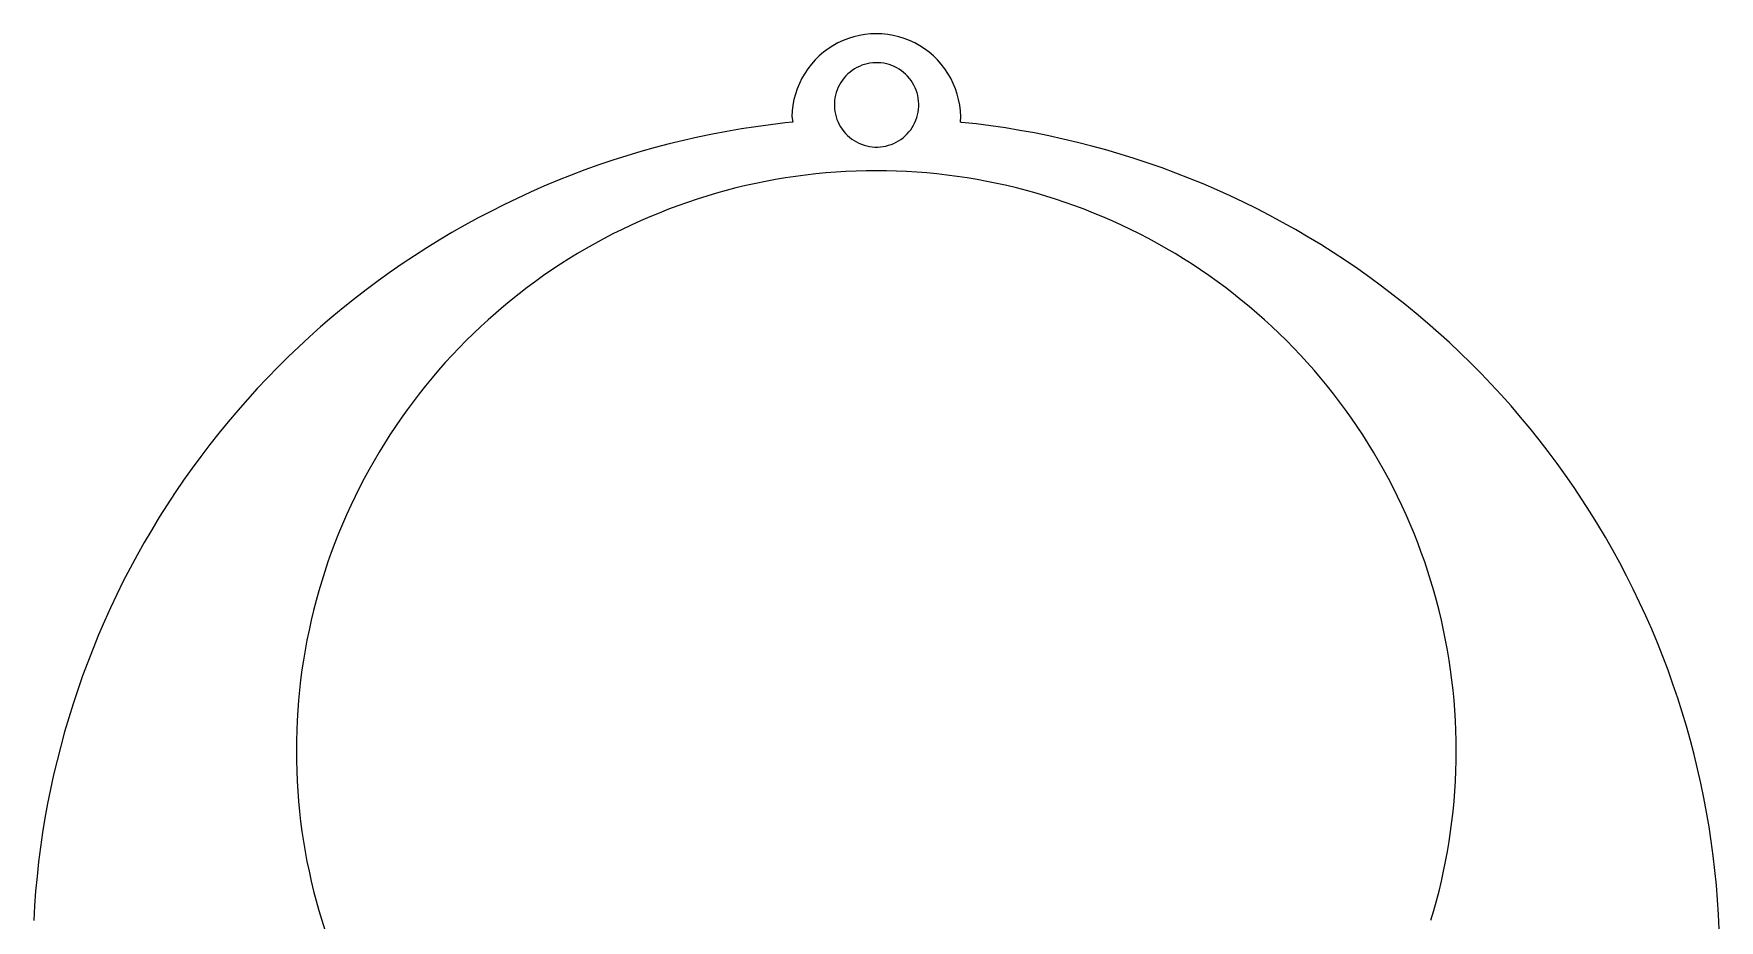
# Model space of a CAD drawing. Extents: x -25.4 to 25.4, y -26.7 to 26.7.
# Drawn here: x -25.4 to 25.4, y 0 to 26.7 of the extents above; entities that cross this region are included whole.
import ezdxf

# ---------------------------------------------------------------- set-up
doc = ezdxf.new("R2010")
doc.units = 0
doc.header["$MEASUREMENT"] = 0
doc.layers.get('0').update_dxf_attribs({"linetype": 'CONTINUOUS'})

msp = doc.modelspace()

# ---------------------------------------------------------------- linework, layer by layer
for p, q in [((-1.156, 26.391), (-1.306, 26.308)), ((-1.001, 26.464), (-1.156, 26.391)), ((-0.841, 26.526), (-1.001, 26.464)), ((-0.678, 26.578), (-0.841, 26.526)), ((-0.511, 26.618), (-0.678, 26.578)), ((-0.342, 26.646), (-0.511, 26.618)), ((-0.171, 26.664), (-0.342, 26.646)), ((0, 26.67), (-0.171, 26.664)), ((0.171, 26.664), (0, 26.67)), ((0.342, 26.646), (0.171, 26.664)), ((0.511, 26.618), (0.342, 26.646)), ((0.678, 26.577), (0.511, 26.618)), ((0.841, 26.526), (0.678, 26.577)), ((1.001, 26.464), (0.841, 26.526)), ((1.156, 26.391), (1.001, 26.464)), ((1.306, 26.308), (1.156, 26.391)), ((-1.718, 26.001), (-1.84, 25.88)), ((-1.588, 26.112), (-1.718, 26.001)), ((-1.45, 26.215), (-1.588, 26.112)), ((-1.306, 26.308), (-1.45, 26.215)), ((1.45, 26.215), (1.306, 26.308)), ((1.588, 26.112), (1.45, 26.215)), ((1.718, 26.001), (1.588, 26.112)), ((1.84, 25.88), (1.718, 26.001)), ((-2.155, 25.474), (-2.241, 25.326)), ((-2.059, 25.617), (-2.155, 25.474)), ((-1.954, 25.752), (-2.059, 25.617)), ((-1.84, 25.88), (-1.954, 25.752)), ((-0.913, 25.401), (-0.968, 25.339)), ((-0.854, 25.459), (-0.913, 25.401)), ((-0.791, 25.514), (-0.854, 25.459)), ((-0.724, 25.564), (-0.791, 25.514)), ((-0.655, 25.61), (-0.724, 25.564)), ((-0.583, 25.651), (-0.655, 25.61)), ((-0.508, 25.687), (-0.583, 25.651)), ((-0.431, 25.718), (-0.508, 25.687)), ((-0.352, 25.744), (-0.431, 25.718)), ((-0.272, 25.765), (-0.352, 25.744)), ((-0.19, 25.781), (-0.272, 25.765)), ((-0.108, 25.791), (-0.19, 25.781)), ((-0.025, 25.796), (-0.108, 25.791)), ((0.058, 25.795), (-0.025, 25.796)), ((0.141, 25.789), (0.058, 25.795)), ((0.224, 25.778), (0.141, 25.789)), ((0.305, 25.761), (0.224, 25.778)), ((0.385, 25.739), (0.305, 25.761)), ((0.464, 25.712), (0.385, 25.739)), ((0.54, 25.68), (0.464, 25.712)), ((0.615, 25.642), (0.54, 25.68)), ((0.686, 25.6), (0.615, 25.642)), ((0.755, 25.554), (0.686, 25.6)), ((0.821, 25.502), (0.755, 25.554)), ((0.883, 25.447), (0.821, 25.502)), ((0.941, 25.388), (0.883, 25.447)), ((0.995, 25.325), (0.941, 25.388)), ((1.954, 25.752), (1.84, 25.88)), ((2.059, 25.617), (1.954, 25.752)), ((2.155, 25.474), (2.059, 25.617)), ((2.241, 25.326), (2.155, 25.474)), ((-2.381, 25.013), (-2.435, 24.851)), ((-2.316, 25.172), (-2.381, 25.013)), ((-2.241, 25.326), (-2.316, 25.172)), ((-1.205, 24.904), (-1.227, 24.823)), ((-1.177, 24.982), (-1.205, 24.904)), ((-1.145, 25.059), (-1.177, 24.982)), ((-1.108, 25.133), (-1.145, 25.059)), ((-1.066, 25.205), (-1.108, 25.133)), ((-1.019, 25.273), (-1.066, 25.205)), ((-0.968, 25.339), (-1.019, 25.273)), ((1.045, 25.259), (0.995, 25.325)), ((1.091, 25.19), (1.045, 25.259)), ((1.132, 25.117), (1.091, 25.19)), ((1.168, 25.042), (1.132, 25.117)), ((1.2, 24.965), (1.168, 25.042)), ((1.226, 24.887), (1.2, 24.965)), ((1.247, 24.806), (1.226, 24.887)), ((2.316, 25.172), (2.241, 25.326)), ((2.381, 25.013), (2.316, 25.172)), ((2.436, 24.851), (2.381, 25.013)), ((-2.51, 24.516), (-2.531, 24.346)), ((-2.479, 24.685), (-2.51, 24.516)), ((-2.435, 24.851), (-2.479, 24.685)), ((-1.261, 24.577), (-1.262, 24.494)), ((-1.262, 24.494), (-1.257, 24.411)), ((-1.255, 24.66), (-1.261, 24.577)), ((-1.257, 24.411), (-1.246, 24.328)), ((-1.244, 24.742), (-1.255, 24.66)), ((-1.227, 24.823), (-1.244, 24.742)), ((1.262, 24.725), (1.247, 24.806)), ((1.26, 24.311), (1.271, 24.393)), ((1.273, 24.642), (1.262, 24.725)), ((1.271, 24.393), (1.277, 24.476)), ((1.278, 24.559), (1.273, 24.642)), ((1.277, 24.476), (1.278, 24.559)), ((2.479, 24.685), (2.436, 24.851)), ((2.51, 24.516), (2.479, 24.685)), ((2.531, 24.346), (2.51, 24.516)), ((-3.624, 23.87), (-4.062, 23.803)), ((-3.185, 23.93), (-3.624, 23.87)), ((-2.744, 23.982), (-3.185, 23.93)), ((-2.515, 24.004), (-2.744, 23.982)), ((-2.531, 24.346), (-2.54, 24.175)), ((-2.54, 24.175), (-2.515, 24.004)), ((-1.246, 24.328), (-1.231, 24.247)), ((-1.231, 24.247), (-1.21, 24.166)), ((-1.21, 24.166), (-1.184, 24.087)), ((-1.184, 24.087), (-1.152, 24.01)), ((-1.152, 24.01), (-1.116, 23.936)), ((-1.116, 23.936), (-1.075, 23.863)), ((-1.075, 23.863), (-1.029, 23.794)), ((1.082, 23.848), (1.124, 23.92)), ((1.124, 23.92), (1.161, 23.994)), ((1.161, 23.994), (1.193, 24.071)), ((1.193, 24.071), (1.221, 24.149)), ((1.221, 24.149), (1.243, 24.229)), ((1.243, 24.229), (1.26, 24.311)), ((2.54, 24.175), (2.531, 24.346)), ((2.531, 24.003), (2.54, 24.175)), ((2.566, 24), (2.531, 24.003)), ((3.006, 23.952), (2.566, 24)), ((3.446, 23.895), (3.006, 23.952)), ((3.885, 23.831), (3.446, 23.895)), ((-6.232, 23.354), (-6.661, 23.241)), ((-5.801, 23.459), (-6.232, 23.354)), ((-5.369, 23.556), (-5.801, 23.459)), ((-4.935, 23.646), (-5.369, 23.556)), ((-4.499, 23.729), (-4.935, 23.646)), ((-4.062, 23.803), (-4.499, 23.729)), ((-1.029, 23.794), (-0.979, 23.728)), ((-0.979, 23.728), (-0.925, 23.665)), ((-0.925, 23.665), (-0.867, 23.606)), ((-0.867, 23.606), (-0.805, 23.55)), ((-0.805, 23.55), (-0.739, 23.499)), ((-0.739, 23.499), (-0.67, 23.453)), ((-0.67, 23.453), (-0.598, 23.411)), ((-0.598, 23.411), (-0.524, 23.373)), ((-0.524, 23.373), (-0.448, 23.341)), ((0.447, 23.335), (0.524, 23.366)), ((0.524, 23.366), (0.599, 23.402)), ((0.599, 23.402), (0.671, 23.443)), ((0.671, 23.443), (0.741, 23.489)), ((0.741, 23.489), (0.807, 23.539)), ((0.807, 23.539), (0.87, 23.593)), ((0.87, 23.593), (0.929, 23.652)), ((0.929, 23.652), (0.984, 23.714)), ((0.984, 23.714), (1.035, 23.779)), ((1.035, 23.779), (1.082, 23.848)), ((4.322, 23.76), (3.885, 23.831)), ((4.758, 23.681), (4.322, 23.76)), ((5.193, 23.594), (4.758, 23.681)), ((5.626, 23.499), (5.193, 23.594)), ((6.058, 23.397), (5.626, 23.499)), ((6.487, 23.288), (6.058, 23.397)), ((-7.934, 22.859), (-8.354, 22.717)), ((-7.512, 22.994), (-7.934, 22.859)), ((-7.088, 23.121), (-7.512, 22.994)), ((-6.661, 23.241), (-7.088, 23.121)), ((-0.448, 23.341), (-0.369, 23.314)), ((-0.369, 23.314), (-0.289, 23.292)), ((-0.289, 23.292), (-0.208, 23.275)), ((-0.208, 23.275), (-0.125, 23.263)), ((-0.125, 23.263), (-0.042, 23.257)), ((-0.042, 23.257), (0.041, 23.257)), ((0.041, 23.257), (0.124, 23.262)), ((0.124, 23.262), (0.206, 23.272)), ((0.206, 23.272), (0.288, 23.288)), ((0.288, 23.288), (0.368, 23.309)), ((0.368, 23.309), (0.447, 23.335)), ((6.915, 23.171), (6.487, 23.288)), ((7.34, 23.046), (6.915, 23.171)), ((7.763, 22.915), (7.34, 23.046)), ((8.184, 22.776), (7.763, 22.915)), ((-9.186, 22.411), (-9.598, 22.247)), ((-8.772, 22.568), (-9.186, 22.411)), ((-8.354, 22.717), (-8.772, 22.568)), ((-2.43, 22.373), (-2.732, 22.328)), ((-2.128, 22.413), (-2.43, 22.373)), ((-1.825, 22.447), (-2.128, 22.413)), ((-1.522, 22.476), (-1.825, 22.447)), ((-1.218, 22.5), (-1.522, 22.476)), ((-0.914, 22.519), (-1.218, 22.5)), ((-0.609, 22.532), (-0.914, 22.519)), ((-0.305, 22.54), (-0.609, 22.532)), ((0, 22.543), (-0.305, 22.54)), ((0.305, 22.54), (0, 22.543)), ((0.609, 22.532), (0.305, 22.54)), ((0.914, 22.519), (0.609, 22.532)), ((1.218, 22.5), (0.914, 22.519)), ((1.522, 22.476), (1.218, 22.5)), ((1.825, 22.447), (1.522, 22.476)), ((2.128, 22.413), (1.825, 22.447)), ((2.43, 22.373), (2.128, 22.413)), ((2.732, 22.328), (2.43, 22.373)), ((8.603, 22.629), (8.184, 22.776)), ((9.019, 22.475), (8.603, 22.629)), ((9.432, 22.314), (9.019, 22.475)), ((-10.413, 21.898), (-10.816, 21.712)), ((-10.007, 22.076), (-10.413, 21.898)), ((-9.598, 22.247), (-10.007, 22.076)), ((-4.813, 21.866), (-5.106, 21.78)), ((-4.52, 21.948), (-4.813, 21.866)), ((-4.225, 22.024), (-4.52, 21.948)), ((-3.928, 22.095), (-4.225, 22.024)), ((-3.631, 22.161), (-3.928, 22.095)), ((-3.332, 22.222), (-3.631, 22.161)), ((-3.032, 22.277), (-3.332, 22.222)), ((-2.732, 22.328), (-3.032, 22.277)), ((3.032, 22.277), (2.732, 22.328)), ((3.332, 22.222), (3.032, 22.277)), ((3.631, 22.161), (3.332, 22.222)), ((3.928, 22.095), (3.631, 22.161)), ((4.225, 22.024), (3.928, 22.095)), ((4.52, 21.948), (4.225, 22.024)), ((4.813, 21.866), (4.52, 21.948)), ((5.106, 21.78), (4.813, 21.866)), ((9.842, 22.146), (9.432, 22.314)), ((10.249, 21.971), (9.842, 22.146)), ((10.653, 21.788), (10.249, 21.971)), ((-11.611, 21.321), (-12.004, 21.115)), ((-11.215, 21.52), (-11.611, 21.321)), ((-10.816, 21.712), (-11.215, 21.52)), ((-6.258, 21.383), (-6.542, 21.271)), ((-5.973, 21.49), (-6.258, 21.383)), ((-5.685, 21.591), (-5.973, 21.49)), ((-5.396, 21.688), (-5.685, 21.591)), ((-5.106, 21.78), (-5.396, 21.688)), ((5.396, 21.688), (5.106, 21.78)), ((5.685, 21.591), (5.396, 21.688)), ((5.973, 21.49), (5.685, 21.591)), ((6.258, 21.383), (5.973, 21.49)), ((6.542, 21.271), (6.258, 21.383)), ((11.054, 21.599), (10.653, 21.788)), ((11.451, 21.402), (11.054, 21.599)), ((11.845, 21.199), (11.451, 21.402)), ((-12.393, 20.902), (-12.778, 20.682)), ((-12.004, 21.115), (-12.393, 20.902)), ((-7.38, 20.907), (-7.655, 20.775)), ((-7.103, 21.033), (-7.38, 20.907)), ((-6.823, 21.155), (-7.103, 21.033)), ((-6.542, 21.271), (-6.823, 21.155)), ((6.823, 21.155), (6.542, 21.271)), ((7.103, 21.033), (6.823, 21.155)), ((7.38, 20.907), (7.103, 21.033)), ((7.655, 20.775), (7.38, 20.907)), ((12.235, 20.989), (11.845, 21.199)), ((12.622, 20.772), (12.235, 20.989)), ((-13.159, 20.456), (-13.536, 20.223)), ((-12.778, 20.682), (-13.159, 20.456)), ((-8.466, 20.353), (-8.731, 20.203)), ((-8.198, 20.499), (-8.466, 20.353)), ((-7.928, 20.639), (-8.198, 20.499)), ((-7.655, 20.775), (-7.928, 20.639)), ((7.928, 20.639), (7.655, 20.775)), ((8.198, 20.499), (7.928, 20.639)), ((8.466, 20.353), (8.198, 20.499)), ((8.731, 20.203), (8.466, 20.353)), ((13.005, 20.548), (12.622, 20.772)), ((13.384, 20.318), (13.005, 20.548)), ((13.758, 20.081), (13.384, 20.318)), ((-13.909, 19.983), (-14.278, 19.737)), ((-13.536, 20.223), (-13.909, 19.983)), ((-9.254, 19.889), (-9.511, 19.726)), ((-8.994, 20.049), (-9.254, 19.889)), ((-8.731, 20.203), (-8.994, 20.049)), ((8.994, 20.049), (8.731, 20.203)), ((9.254, 19.889), (8.994, 20.049)), ((9.511, 19.726), (9.254, 19.889)), ((14.129, 19.838), (13.758, 20.081)), ((14.495, 19.588), (14.129, 19.838)), ((-14.642, 19.485), (-15.002, 19.226)), ((-14.278, 19.737), (-14.642, 19.485)), ((-10.016, 19.385), (-10.264, 19.208)), ((-9.765, 19.557), (-10.016, 19.385)), ((-9.511, 19.726), (-9.765, 19.557)), ((9.765, 19.557), (9.511, 19.726)), ((10.016, 19.385), (9.765, 19.557)), ((10.264, 19.208), (10.016, 19.385)), ((14.857, 19.332), (14.495, 19.588)), ((15.214, 19.07), (14.857, 19.332)), ((-15.358, 18.961), (-15.709, 18.69)), ((-15.002, 19.226), (-15.358, 18.961)), ((-10.751, 18.841), (-10.99, 18.651)), ((-10.509, 19.026), (-10.751, 18.841)), ((-10.264, 19.208), (-10.509, 19.026)), ((10.509, 19.026), (10.264, 19.208)), ((10.751, 18.841), (10.509, 19.026)), ((10.99, 18.651), (10.751, 18.841)), ((15.567, 18.801), (15.214, 19.07)), ((15.915, 18.526), (15.567, 18.801)), ((-16.055, 18.413), (-16.396, 18.13)), ((-15.709, 18.69), (-16.055, 18.413)), ((-11.225, 18.457), (-11.456, 18.259)), ((-10.99, 18.651), (-11.225, 18.457)), ((11.225, 18.457), (10.99, 18.651)), ((11.456, 18.259), (11.225, 18.457)), ((16.258, 18.245), (15.915, 18.526)), ((-16.732, 17.841), (-17.063, 17.546)), ((-16.396, 18.13), (-16.732, 17.841)), ((-11.909, 17.851), (-12.13, 17.642)), ((-11.685, 18.057), (-11.909, 17.851)), ((-11.456, 18.259), (-11.685, 18.057)), ((11.685, 18.057), (11.456, 18.259)), ((11.909, 17.851), (11.685, 18.057)), ((12.13, 17.642), (11.909, 17.851)), ((16.596, 17.959), (16.258, 18.245)), ((16.929, 17.666), (16.596, 17.959)), ((-17.063, 17.546), (-17.388, 17.245)), ((-12.348, 17.428), (-12.561, 17.211)), ((-12.13, 17.642), (-12.348, 17.428)), ((12.348, 17.428), (12.13, 17.642)), ((12.561, 17.211), (12.348, 17.428)), ((17.257, 17.368), (16.929, 17.666)), ((17.58, 17.064), (17.257, 17.368)), ((-17.709, 16.939), (-18.024, 16.627)), ((-17.388, 17.245), (-17.709, 16.939)), ((-12.977, 16.765), (-13.179, 16.537)), ((-12.771, 16.99), (-12.977, 16.765)), ((-12.561, 17.211), (-12.771, 16.99)), ((12.771, 16.99), (12.561, 17.211)), ((12.977, 16.765), (12.771, 16.99)), ((13.179, 16.537), (12.977, 16.765)), ((17.897, 16.754), (17.58, 17.064)), ((18.209, 16.439), (17.897, 16.754)), ((-18.334, 16.31), (-18.638, 15.987)), ((-18.024, 16.627), (-18.334, 16.31)), ((-13.377, 16.305), (-13.571, 16.07)), ((-13.179, 16.537), (-13.377, 16.305)), ((13.377, 16.305), (13.179, 16.537)), ((13.571, 16.07), (13.377, 16.305)), ((18.515, 16.119), (18.209, 16.439)), ((-18.638, 15.987), (-18.936, 15.659)), ((-13.761, 15.831), (-13.946, 15.589)), ((-13.571, 16.07), (-13.761, 15.831)), ((13.761, 15.831), (13.571, 16.07)), ((13.946, 15.589), (13.761, 15.831)), ((18.816, 15.793), (18.515, 16.119)), ((19.111, 15.462), (18.816, 15.793)), ((-19.228, 15.326), (-19.515, 14.988)), ((-18.936, 15.659), (-19.228, 15.326)), ((-14.127, 15.344), (-14.304, 15.096)), ((-13.946, 15.589), (-14.127, 15.344)), ((14.127, 15.344), (13.946, 15.589)), ((14.304, 15.096), (14.127, 15.344)), ((19.4, 15.126), (19.111, 15.462)), ((-19.515, 14.988), (-19.796, 14.645)), ((-14.477, 14.845), (-14.645, 14.591)), ((-14.304, 15.096), (-14.477, 14.845)), ((14.477, 14.845), (14.304, 15.096)), ((14.645, 14.591), (14.477, 14.845)), ((19.683, 14.785), (19.4, 15.126)), ((19.96, 14.439), (19.683, 14.785)), ((-20.071, 14.297), (-20.339, 13.944)), ((-19.796, 14.645), (-20.071, 14.297)), ((-14.809, 14.334), (-14.968, 14.074)), ((-14.645, 14.591), (-14.809, 14.334)), ((14.809, 14.334), (14.645, 14.591)), ((14.968, 14.074), (14.809, 14.334)), ((20.231, 14.088), (19.96, 14.439)), ((-20.339, 13.944), (-20.602, 13.587)), ((-15.123, 13.811), (-15.273, 13.546)), ((-14.968, 14.074), (-15.123, 13.811)), ((15.123, 13.811), (14.968, 14.074)), ((15.273, 13.546), (15.123, 13.811)), ((20.496, 13.733), (20.231, 14.088)), ((20.755, 13.373), (20.496, 13.733)), ((-20.858, 13.225), (-21.108, 12.859)), ((-20.602, 13.587), (-20.858, 13.225)), ((-15.418, 13.278), (-15.559, 13.008)), ((-15.273, 13.546), (-15.418, 13.278)), ((15.418, 13.278), (15.273, 13.546)), ((15.559, 13.008), (15.418, 13.278)), ((21.007, 13.008), (20.755, 13.373)), ((-21.108, 12.859), (-21.351, 12.489)), ((-15.695, 12.735), (-15.826, 12.46)), ((-15.559, 13.008), (-15.695, 12.735)), ((15.695, 12.735), (15.559, 13.008)), ((15.826, 12.46), (15.695, 12.735)), ((21.253, 12.639), (21.007, 13.008)), ((-21.351, 12.489), (-21.588, 12.114)), ((-15.953, 12.183), (-16.074, 11.903)), ((-15.826, 12.46), (-15.953, 12.183)), ((15.953, 12.183), (15.826, 12.46)), ((16.074, 11.903), (15.953, 12.183)), ((21.493, 12.266), (21.253, 12.639)), ((21.726, 11.889), (21.493, 12.266)), ((-21.818, 11.735), (-22.042, 11.352)), ((-21.588, 12.114), (-21.818, 11.735)), ((-16.074, 11.903), (-16.191, 11.622)), ((16.191, 11.622), (16.074, 11.903)), ((21.952, 11.508), (21.726, 11.889)), ((-22.042, 11.352), (-22.259, 10.966)), ((-16.303, 11.338), (-16.409, 11.053)), ((-16.191, 11.622), (-16.303, 11.338)), ((16.303, 11.338), (16.191, 11.622)), ((16.409, 11.053), (16.303, 11.338)), ((22.172, 11.123), (21.952, 11.508)), ((-22.259, 10.966), (-22.469, 10.575)), ((-16.511, 10.765), (-16.608, 10.476)), ((-16.409, 11.053), (-16.511, 10.765)), ((16.511, 10.765), (16.409, 11.053)), ((16.608, 10.476), (16.511, 10.765)), ((22.385, 10.734), (22.172, 11.123)), ((22.591, 10.342), (22.385, 10.734)), ((-22.672, 10.181), (-22.869, 9.784)), ((-22.469, 10.575), (-22.672, 10.181)), ((-16.699, 10.186), (-16.786, 9.894)), ((-16.608, 10.476), (-16.699, 10.186)), ((16.699, 10.186), (16.608, 10.476)), ((16.786, 9.894), (16.699, 10.186)), ((22.79, 9.946), (22.591, 10.342)), ((-22.869, 9.784), (-23.058, 9.383)), ((-16.786, 9.894), (-16.867, 9.6)), ((16.867, 9.6), (16.786, 9.894)), ((22.982, 9.546), (22.79, 9.946)), ((-23.058, 9.383), (-23.24, 8.979)), ((-16.944, 9.305), (-17.015, 9.008)), ((-16.867, 9.6), (-16.944, 9.305)), ((16.944, 9.305), (16.867, 9.6)), ((17.015, 9.008), (16.944, 9.305)), ((23.167, 9.143), (22.982, 9.546)), ((23.346, 8.738), (23.167, 9.143)), ((-23.24, 8.979), (-23.416, 8.572)), ((-17.081, 8.711), (-17.142, 8.412)), ((-17.015, 9.008), (-17.081, 8.711)), ((17.081, 8.711), (17.015, 9.008)), ((17.142, 8.412), (17.081, 8.711)), ((23.517, 8.329), (23.346, 8.738)), ((-23.584, 8.162), (-23.745, 7.749)), ((-23.416, 8.572), (-23.584, 8.162)), ((-17.142, 8.412), (-17.197, 8.113)), ((17.197, 8.113), (17.142, 8.412)), ((23.681, 7.917), (23.517, 8.329)), ((-23.745, 7.749), (-23.899, 7.333)), ((-17.248, 7.812), (-17.293, 7.511)), ((-17.197, 8.113), (-17.248, 7.812)), ((17.248, 7.812), (17.197, 8.113)), ((17.293, 7.511), (17.248, 7.812)), ((23.837, 7.502), (23.681, 7.917)), ((-23.899, 7.333), (-24.045, 6.915)), ((-17.332, 7.208), (-17.367, 6.906)), ((-17.293, 7.511), (-17.332, 7.208)), ((17.332, 7.208), (17.293, 7.511)), ((17.367, 6.906), (17.332, 7.208)), ((23.987, 7.085), (23.837, 7.502)), ((-24.045, 6.915), (-24.184, 6.494)), ((-17.396, 6.602), (-17.42, 6.298)), ((-17.367, 6.906), (-17.396, 6.602)), ((17.396, 6.602), (17.367, 6.906)), ((17.42, 6.298), (17.396, 6.602)), ((24.129, 6.665), (23.987, 7.085)), ((24.264, 6.242), (24.129, 6.665)), ((-24.184, 6.494), (-24.316, 6.07)), ((-17.42, 6.298), (-17.439, 5.994)), ((17.439, 5.994), (17.42, 6.298)), ((24.391, 5.818), (24.264, 6.242)), ((-24.441, 5.645), (-24.558, 5.217)), ((-24.316, 6.07), (-24.441, 5.645)), ((-17.452, 5.69), (-17.46, 5.385)), ((-17.439, 5.994), (-17.452, 5.69)), ((17.452, 5.69), (17.439, 5.994)), ((17.46, 5.385), (17.452, 5.69)), ((24.511, 5.391), (24.391, 5.818)), ((-24.558, 5.217), (-24.667, 4.788)), ((-17.46, 5.385), (-17.462, 5.08)), ((-17.462, 5.08), (-17.46, 4.775)), ((17.462, 5.08), (17.46, 5.385)), ((17.46, 4.775), (17.462, 5.08)), ((24.624, 4.962), (24.511, 5.391)), ((-24.667, 4.788), (-24.769, 4.356)), ((-17.46, 4.775), (-17.452, 4.471)), ((17.452, 4.471), (17.46, 4.775)), ((24.729, 4.532), (24.624, 4.962)), ((-24.769, 4.356), (-24.863, 3.923)), ((-17.452, 4.471), (-17.439, 4.166)), ((-17.439, 4.166), (-17.42, 3.862)), ((17.42, 3.862), (17.439, 4.166)), ((17.439, 4.166), (17.452, 4.471)), ((24.826, 4.099), (24.729, 4.532)), ((24.916, 3.665), (24.826, 4.099)), ((-24.863, 3.923), (-24.95, 3.488)), ((-17.42, 3.862), (-17.396, 3.558)), ((-17.396, 3.558), (-17.367, 3.255)), ((17.367, 3.255), (17.396, 3.558)), ((17.396, 3.558), (17.42, 3.862)), ((24.998, 3.229), (24.916, 3.665)), ((-25.03, 3.052), (-25.101, 2.615)), ((-24.95, 3.488), (-25.03, 3.052)), ((-17.367, 3.255), (-17.332, 2.952)), ((17.332, 2.952), (17.367, 3.255)), ((25.073, 2.792), (24.998, 3.229)), ((-25.101, 2.615), (-25.165, 2.176)), ((-17.332, 2.952), (-17.293, 2.65)), ((-17.293, 2.65), (-17.248, 2.348)), ((17.248, 2.348), (17.293, 2.65)), ((17.293, 2.65), (17.332, 2.952)), ((25.14, 2.354), (25.073, 2.792)), ((-25.165, 2.176), (-25.221, 1.736)), ((-17.248, 2.348), (-17.197, 2.048)), ((-17.197, 2.048), (-17.142, 1.748)), ((17.142, 1.748), (17.197, 2.048)), ((17.197, 2.048), (17.248, 2.348)), ((25.2, 1.915), (25.14, 2.354)), ((-25.221, 1.736), (-25.27, 1.296)), ((-17.142, 1.748), (-17.081, 1.45)), ((17.081, 1.45), (17.142, 1.748)), ((25.251, 1.475), (25.2, 1.915)), ((-25.27, 1.296), (-25.311, 0.854)), ((-17.081, 1.45), (-17.015, 1.152)), ((-17.015, 1.152), (-16.944, 0.856)), ((16.944, 0.856), (17.015, 1.152)), ((17.015, 1.152), (17.081, 1.45)), ((25.295, 1.034), (25.251, 1.475)), ((25.332, 0.592), (25.295, 1.034)), ((-25.311, 0.854), (-25.344, 0.412)), ((-16.944, 0.856), (-16.867, 0.561)), ((-16.867, 0.561), (-16.786, 0.267)), ((16.786, 0.267), (16.867, 0.561)), ((16.867, 0.561), (16.944, 0.856)), ((25.36, 0.149), (25.332, 0.592)), ((-25.344, 0.412), (-25.37, -0.03)), ((-16.786, 0.267), (-16.699, -0.025)), ((16.699, -0.025), (16.786, 0.267)), ((25.381, -0.293), (25.36, 0.149)), ((-16.699, -0.025), (-16.608, -0.316))]:
    msp.add_line(p, q)

doc.saveas('drawing.dxf')
